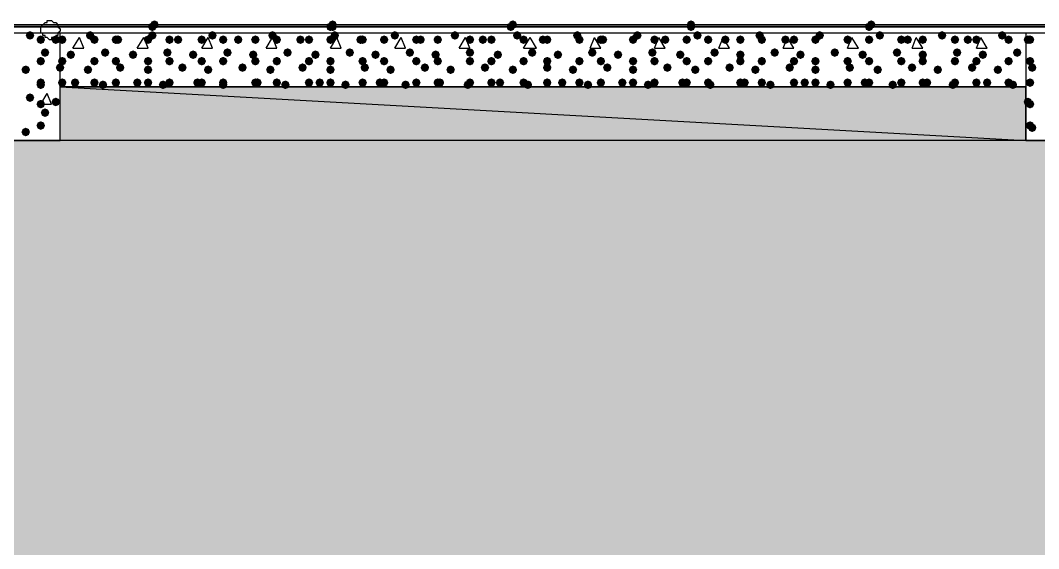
# Model space of a CAD drawing. Header units: millimetres. Extents: x 0 to 420, y 0 to 297.
# Drawn here: x 350.8 to 370.88, y 217.76 to 228.18 of the extents above; entities that cross this region are included whole.
import ezdxf

# ---------------------------------------------------------------- set-up
doc = ezdxf.new("R2010")
doc.units = ezdxf.units.MM
doc.layers.get('0').update_dxf_attribs({"linetype": 'CONTINUOUS'})

msp = doc.modelspace()

# ---------------------------------------------------------------- hatches: boundary and pattern name
at = {"true_color": 0x000007}
h = msp.add_hatch(color=0, dxfattribs=at)
h.paths.add_polyline_path([(38.565667, 228.049667), (386.969, 228.049667)], flags=0)
h.paths.add_polyline_path([(386.969, 228.049667), (38.565667, 228.049667)], flags=0)
at = {"true_color": 0x0000fe}
for points in [[(353.483333, 228.049667), (353.458463, 227.989871), (353.398667, 227.965), (353.338871, 227.989871), (353.314, 228.049667), (353.338871, 228.109462), (353.398667, 228.134333), (353.458462, 228.109463)], [(353.483333, 228.049667), (353.458463, 227.989871), (353.398667, 227.965), (353.338871, 227.989871), (353.314, 228.049667), (353.338871, 228.109462), (353.398667, 228.134333), (353.458462, 228.109463)], [(353.483333, 228.049667), (353.458463, 227.989871), (353.398667, 227.965), (353.338871, 227.989871), (353.314, 228.049667), (353.338871, 228.109462), (353.398667, 228.134333), (353.458462, 228.109463)], [(353.525667, 228.092), (353.500796, 228.032204), (353.441, 228.007333), (353.381204, 228.032204), (353.356333, 228.092), (353.381204, 228.151796), (353.441, 228.176667), (353.500796, 228.151796)], [(356.997, 228.049667), (356.972129, 227.989871), (356.912333, 227.965), (356.852538, 227.989871), (356.827667, 228.049667), (356.852537, 228.109462), (356.912333, 228.134333), (356.972129, 228.109463)], [(357.039333, 228.092), (357.014462, 228.032204), (356.954667, 228.007333), (356.894871, 228.032204), (356.87, 228.092), (356.894871, 228.151796), (356.954667, 228.176667), (357.014462, 228.151796)], [(357.039333, 228.049667), (357.014462, 227.989871), (356.954667, 227.965), (356.894871, 227.989871), (356.87, 228.049667), (356.894871, 228.109462), (356.954667, 228.134333), (357.014462, 228.109463)], [(357.039333, 228.049667), (357.014462, 227.989871), (356.954667, 227.965), (356.894871, 227.989871), (356.87, 228.049667), (356.894871, 228.109462), (356.954667, 228.134333), (357.014462, 228.109463)], [(360.553, 228.049667), (360.528129, 227.989871), (360.468333, 227.965), (360.408537, 227.989871), (360.383667, 228.049667), (360.408537, 228.109462), (360.468333, 228.134333), (360.528129, 228.109463)], [(360.553, 228.049667), (360.528129, 227.989871), (360.468333, 227.965), (360.408537, 227.989871), (360.383667, 228.049667), (360.408537, 228.109462), (360.468333, 228.134333), (360.528129, 228.109463)], [(360.553, 228.049667), (360.528129, 227.989871), (360.468333, 227.965), (360.408537, 227.989871), (360.383667, 228.049667), (360.408537, 228.109462), (360.468333, 228.134333), (360.528129, 228.109463)], [(360.595333, 228.092), (360.570462, 228.032204), (360.510667, 228.007333), (360.450871, 228.032204), (360.426, 228.092), (360.450871, 228.151796), (360.510667, 228.176667), (360.570462, 228.151796)], [(364.109, 228.092), (364.084129, 228.032204), (364.024333, 228.007333), (363.964538, 228.032204), (363.939667, 228.092), (363.964537, 228.151796), (364.024333, 228.176667), (364.084129, 228.151796)], [(364.109, 228.049667), (364.084129, 227.989871), (364.024333, 227.965), (363.964538, 227.989871), (363.939667, 228.049667), (363.964537, 228.109462), (364.024333, 228.134333), (364.084129, 228.109463)], [(364.109, 228.049667), (364.084129, 227.989871), (364.024333, 227.965), (363.964538, 227.989871), (363.939667, 228.049667), (363.964537, 228.109462), (364.024333, 228.134333), (364.084129, 228.109463)], [(364.109, 228.049667), (364.084129, 227.989871), (364.024333, 227.965), (363.964538, 227.989871), (363.939667, 228.049667), (363.964537, 228.109462), (364.024333, 228.134333), (364.084129, 228.109463)], [(367.622667, 228.049667), (367.597796, 227.989871), (367.538, 227.965), (367.478204, 227.989871), (367.453333, 228.049667), (367.478204, 228.109462), (367.538, 228.134333), (367.597796, 228.109463)], [(367.622667, 228.049667), (367.597796, 227.989871), (367.538, 227.965), (367.478204, 227.989871), (367.453333, 228.049667), (367.478204, 228.109462), (367.538, 228.134333), (367.597796, 228.109463)], [(367.622667, 228.049667), (367.597796, 227.989871), (367.538, 227.965), (367.478204, 227.989871), (367.453333, 228.049667), (367.478204, 228.109462), (367.538, 228.134333), (367.597796, 228.109463)], [(367.665, 228.092), (367.640129, 228.032204), (367.580333, 228.007333), (367.520538, 228.032204), (367.495667, 228.092), (367.520537, 228.151796), (367.580333, 228.176667), (367.640129, 228.151796)]]:
    msp.add_hatch(color=0, dxfattribs=at).paths.add_polyline_path(points, flags=0)
at = {"true_color": 0x000007}
for points in [[(351.070333, 227.880333), (351.045462, 227.820537), (350.985667, 227.795667), (350.925871, 227.820537), (350.901, 227.880333), (350.925871, 227.940129), (350.985667, 227.965), (351.045462, 227.940129)], [(351.282, 227.795667), (351.257129, 227.735871), (351.197333, 227.711), (351.137538, 227.735871), (351.112667, 227.795667), (351.137537, 227.855462), (351.197333, 227.880333), (351.257129, 227.855463)], [(351.578333, 227.795667), (351.553463, 227.735871), (351.493667, 227.711), (351.433871, 227.735871), (351.409, 227.795667), (351.433871, 227.855462), (351.493667, 227.880333), (351.553462, 227.855463)], [(370.755333, 227.795667), (370.730462, 227.735871), (370.670667, 227.711), (370.610871, 227.735871), (370.586, 227.795667), (370.610871, 227.855462), (370.670667, 227.880333), (370.730462, 227.855463)], [(370.797667, 227.795667), (370.772796, 227.735871), (370.713, 227.711), (370.653204, 227.735871), (370.628333, 227.795667), (370.653204, 227.855462), (370.713, 227.880333), (370.772796, 227.855463)], [(351.366667, 227.541667), (351.341796, 227.481871), (351.282, 227.457), (351.222204, 227.481871), (351.197333, 227.541667), (351.222204, 227.601462), (351.282, 227.626333), (351.341796, 227.601463)], [(351.282, 227.372333), (351.257129, 227.312537), (351.197333, 227.287667), (351.137538, 227.312537), (351.112667, 227.372333), (351.137537, 227.432129), (351.197333, 227.457), (351.257129, 227.432129)], [(370.797667, 227.372333), (370.772796, 227.312537), (370.713, 227.287667), (370.653204, 227.312537), (370.628333, 227.372333), (370.653204, 227.432129), (370.713, 227.457), (370.772796, 227.432129)], [(350.985667, 227.203), (350.960796, 227.143204), (350.901, 227.118333), (350.841204, 227.143204), (350.816333, 227.203), (350.841204, 227.262796), (350.901, 227.287667), (350.960796, 227.262796)], [(370.84, 227.245333), (370.815129, 227.185537), (370.755333, 227.160667), (370.695538, 227.185537), (370.670667, 227.245333), (370.695537, 227.305129), (370.755333, 227.33), (370.815129, 227.305129)], [(351.282, 226.949), (351.257129, 226.889204), (351.197333, 226.864333), (351.137538, 226.889204), (351.112667, 226.949), (351.137537, 227.008796), (351.197333, 227.033667), (351.257129, 227.008796)], [(351.282, 226.906667), (351.257129, 226.846871), (351.197333, 226.822), (351.137538, 226.846871), (351.112667, 226.906667), (351.137537, 226.966462), (351.197333, 226.991333), (351.257129, 226.966463)], [(370.797667, 226.949), (370.772796, 226.889204), (370.713, 226.864333), (370.653204, 226.889204), (370.628333, 226.949), (370.653204, 227.008796), (370.713, 227.033667), (370.772796, 227.008796)], [(351.070333, 226.652667), (351.045462, 226.592871), (350.985667, 226.568), (350.925871, 226.592871), (350.901, 226.652667), (350.925871, 226.712462), (350.985667, 226.737333), (351.045462, 226.712463)], [(351.282, 226.525667), (351.257129, 226.465871), (351.197333, 226.441), (351.137538, 226.465871), (351.112667, 226.525667), (351.137537, 226.585462), (351.197333, 226.610333), (351.257129, 226.585463)], [(351.578333, 226.568), (351.553463, 226.508204), (351.493667, 226.483333), (351.433871, 226.508204), (351.409, 226.568), (351.433871, 226.627796), (351.493667, 226.652667), (351.553462, 226.627796)], [(370.755333, 226.568), (370.730462, 226.508204), (370.670667, 226.483333), (370.610871, 226.508204), (370.586, 226.568), (370.610871, 226.627796), (370.670667, 226.652667), (370.730462, 226.627796)], [(370.797667, 226.525667), (370.772796, 226.465871), (370.713, 226.441), (370.653204, 226.465871), (370.628333, 226.525667), (370.653204, 226.585462), (370.713, 226.610333), (370.772796, 226.585463)], [(351.366667, 226.356333), (351.341796, 226.296537), (351.282, 226.271667), (351.222204, 226.296537), (351.197333, 226.356333), (351.222204, 226.416129), (351.282, 226.441), (351.341796, 226.416129)], [(351.282, 226.102333), (351.257129, 226.042537), (351.197333, 226.017667), (351.137538, 226.042537), (351.112667, 226.102333), (351.137537, 226.162129), (351.197333, 226.187), (351.257129, 226.162129)], [(370.797667, 226.102333), (370.772796, 226.042537), (370.713, 226.017667), (370.653204, 226.042537), (370.628333, 226.102333), (370.653204, 226.162129), (370.713, 226.187), (370.772796, 226.162129)], [(350.985667, 225.975333), (350.960796, 225.915537), (350.901, 225.890667), (350.841204, 225.915537), (350.816333, 225.975333), (350.841204, 226.035129), (350.901, 226.06), (350.960796, 226.035129)], [(370.84, 226.06), (370.815129, 226.000204), (370.755333, 225.975333), (370.695538, 226.000204), (370.670667, 226.06), (370.695537, 226.119796), (370.755333, 226.144667), (370.815129, 226.119796)]]:
    msp.add_hatch(color=0, dxfattribs=at).paths.add_polyline_path(points, flags=0)
at = {"true_color": 0x000008}
for points in [[(351.705333, 227.795667), (351.680462, 227.735871), (351.620667, 227.711), (351.560871, 227.735871), (351.536, 227.795667), (351.560871, 227.855462), (351.620667, 227.880333), (351.680462, 227.855463)], [(352.255667, 227.880333), (352.230796, 227.820537), (352.171, 227.795667), (352.111204, 227.820537), (352.086333, 227.880333), (352.111204, 227.940129), (352.171, 227.965), (352.230796, 227.940129)], [(352.340333, 227.795667), (352.315462, 227.735871), (352.255667, 227.711), (352.195871, 227.735871), (352.171, 227.795667), (352.195871, 227.855462), (352.255667, 227.880333), (352.315462, 227.855463)], [(352.763667, 227.795667), (352.738796, 227.735871), (352.679, 227.711), (352.619204, 227.735871), (352.594333, 227.795667), (352.619204, 227.855462), (352.679, 227.880333), (352.738796, 227.855463)], [(352.806, 227.795667), (352.781129, 227.735871), (352.721333, 227.711), (352.661538, 227.735871), (352.636667, 227.795667), (352.661537, 227.855462), (352.721333, 227.880333), (352.781129, 227.855463)], [(353.398667, 227.795667), (353.373796, 227.735871), (353.314, 227.711), (353.254204, 227.735871), (353.229333, 227.795667), (353.254204, 227.855462), (353.314, 227.880333), (353.373796, 227.855463)], [(353.483333, 227.880333), (353.458463, 227.820537), (353.398667, 227.795667), (353.338871, 227.820537), (353.314, 227.880333), (353.338871, 227.940129), (353.398667, 227.965), (353.458462, 227.940129)], [(353.822, 227.795667), (353.797129, 227.735871), (353.737333, 227.711), (353.677538, 227.735871), (353.652667, 227.795667), (353.677537, 227.855462), (353.737333, 227.880333), (353.797129, 227.855463)], [(353.991333, 227.795667), (353.966462, 227.735871), (353.906667, 227.711), (353.846871, 227.735871), (353.822, 227.795667), (353.846871, 227.855462), (353.906667, 227.880333), (353.966462, 227.855463)], [(354.457, 227.795667), (354.432129, 227.735871), (354.372333, 227.711), (354.312538, 227.735871), (354.287667, 227.795667), (354.312537, 227.855462), (354.372333, 227.880333), (354.432129, 227.855463)], [(354.668667, 227.880333), (354.643796, 227.820537), (354.584, 227.795667), (354.524204, 227.820537), (354.499333, 227.880333), (354.524204, 227.940129), (354.584, 227.965), (354.643796, 227.940129)], [(354.880333, 227.795667), (354.855462, 227.735871), (354.795667, 227.711), (354.735871, 227.735871), (354.711, 227.795667), (354.735871, 227.855462), (354.795667, 227.880333), (354.855462, 227.855463)], [(355.176667, 227.795667), (355.151796, 227.735871), (355.092, 227.711), (355.032204, 227.735871), (355.007333, 227.795667), (355.032204, 227.855462), (355.092, 227.880333), (355.151796, 227.855463)], [(355.515333, 227.795667), (355.490463, 227.735871), (355.430667, 227.711), (355.370871, 227.735871), (355.346, 227.795667), (355.370871, 227.855462), (355.430667, 227.880333), (355.490462, 227.855463)], [(355.854, 227.880333), (355.829129, 227.820537), (355.769333, 227.795667), (355.709538, 227.820537), (355.684667, 227.880333), (355.709537, 227.940129), (355.769333, 227.965), (355.829129, 227.940129)], [(355.938667, 227.795667), (355.913796, 227.735871), (355.854, 227.711), (355.794204, 227.735871), (355.769333, 227.795667), (355.794204, 227.855462), (355.854, 227.880333), (355.913796, 227.855463)], [(356.404333, 227.795667), (356.379462, 227.735871), (356.319667, 227.711), (356.259871, 227.735871), (356.235, 227.795667), (356.259871, 227.855462), (356.319667, 227.880333), (356.379462, 227.855463)], [(356.573667, 227.795667), (356.548796, 227.735871), (356.489, 227.711), (356.429204, 227.735871), (356.404333, 227.795667), (356.429204, 227.855462), (356.489, 227.880333), (356.548796, 227.855463)], [(356.997, 227.795667), (356.972129, 227.735871), (356.912333, 227.711), (356.852538, 227.735871), (356.827667, 227.795667), (356.852537, 227.855462), (356.912333, 227.880333), (356.972129, 227.855463)], [(357.081667, 227.880333), (357.056796, 227.820537), (356.997, 227.795667), (356.937204, 227.820537), (356.912333, 227.880333), (356.937204, 227.940129), (356.997, 227.965), (357.056796, 227.940129)], [(357.589667, 227.795667), (357.564796, 227.735871), (357.505, 227.711), (357.445204, 227.735871), (357.420333, 227.795667), (357.445204, 227.855462), (357.505, 227.880333), (357.564796, 227.855463)], [(357.632, 227.795667), (357.607129, 227.735871), (357.547333, 227.711), (357.487538, 227.735871), (357.462667, 227.795667), (357.487537, 227.855462), (357.547333, 227.880333), (357.607129, 227.855463)], [(358.055333, 227.795667), (358.030463, 227.735871), (357.970667, 227.711), (357.910871, 227.735871), (357.886, 227.795667), (357.910871, 227.855462), (357.970667, 227.880333), (358.030462, 227.855463)], [(358.267, 227.880333), (358.242129, 227.820537), (358.182333, 227.795667), (358.122538, 227.820537), (358.097667, 227.880333), (358.122537, 227.940129), (358.182333, 227.965), (358.242129, 227.940129)], [(358.690333, 227.795667), (358.665462, 227.735871), (358.605667, 227.711), (358.545871, 227.735871), (358.521, 227.795667), (358.545871, 227.855462), (358.605667, 227.880333), (358.665462, 227.855463)], [(358.775, 227.795667), (358.750129, 227.735871), (358.690333, 227.711), (358.630538, 227.735871), (358.605667, 227.795667), (358.630537, 227.855462), (358.690333, 227.880333), (358.750129, 227.855463)], [(359.113667, 227.795667), (359.088796, 227.735871), (359.029, 227.711), (358.969204, 227.735871), (358.944333, 227.795667), (358.969204, 227.855462), (359.029, 227.880333), (359.088796, 227.855463)], [(359.452333, 227.880333), (359.427462, 227.820537), (359.367667, 227.795667), (359.307871, 227.820537), (359.283, 227.880333), (359.307871, 227.940129), (359.367667, 227.965), (359.427462, 227.940129)], [(359.748667, 227.795667), (359.723796, 227.735871), (359.664, 227.711), (359.604204, 227.735871), (359.579333, 227.795667), (359.604204, 227.855462), (359.664, 227.880333), (359.723796, 227.855463)], [(360.002667, 227.795667), (359.977796, 227.735871), (359.918, 227.711), (359.858204, 227.735871), (359.833333, 227.795667), (359.858204, 227.855462), (359.918, 227.880333), (359.977796, 227.855463)], [(360.172, 227.795667), (360.147129, 227.735871), (360.087333, 227.711), (360.027537, 227.735871), (360.002667, 227.795667), (360.027537, 227.855462), (360.087333, 227.880333), (360.147129, 227.855463)], [(360.68, 227.880333), (360.655129, 227.820537), (360.595333, 227.795667), (360.535538, 227.820537), (360.510667, 227.880333), (360.535537, 227.940129), (360.595333, 227.965), (360.655129, 227.940129)], [(360.807, 227.795667), (360.782129, 227.735871), (360.722333, 227.711), (360.662537, 227.735871), (360.637667, 227.795667), (360.662537, 227.855462), (360.722333, 227.880333), (360.782129, 227.855463)], [(361.188, 227.795667), (361.163129, 227.735871), (361.103333, 227.711), (361.043537, 227.735871), (361.018667, 227.795667), (361.043537, 227.855462), (361.103333, 227.880333), (361.163129, 227.855463)], [(361.272667, 227.795667), (361.247796, 227.735871), (361.188, 227.711), (361.128204, 227.735871), (361.103333, 227.795667), (361.128204, 227.855462), (361.188, 227.880333), (361.247796, 227.855463)], [(361.865333, 227.880333), (361.840463, 227.820537), (361.780667, 227.795667), (361.720871, 227.820537), (361.696, 227.880333), (361.720871, 227.940129), (361.780667, 227.965), (361.840462, 227.940129)], [(361.907667, 227.795667), (361.882796, 227.735871), (361.823, 227.711), (361.763204, 227.735871), (361.738333, 227.795667), (361.763204, 227.855462), (361.823, 227.880333), (361.882796, 227.855463)], [(362.331, 227.795667), (362.306129, 227.735871), (362.246333, 227.711), (362.186537, 227.735871), (362.161667, 227.795667), (362.186537, 227.855462), (362.246333, 227.880333), (362.306129, 227.855463)], [(362.373333, 227.795667), (362.348462, 227.735871), (362.288667, 227.711), (362.228871, 227.735871), (362.204, 227.795667), (362.228871, 227.855462), (362.288667, 227.880333), (362.348462, 227.855463)], [(362.966, 227.795667), (362.941129, 227.735871), (362.881333, 227.711), (362.821537, 227.735871), (362.796667, 227.795667), (362.821537, 227.855462), (362.881333, 227.880333), (362.941129, 227.855463)], [(363.050667, 227.880333), (363.025796, 227.820537), (362.966, 227.795667), (362.906204, 227.820537), (362.881333, 227.880333), (362.906204, 227.940129), (362.966, 227.965), (363.025796, 227.940129)], [(363.389333, 227.795667), (363.364462, 227.735871), (363.304667, 227.711), (363.244871, 227.735871), (363.22, 227.795667), (363.244871, 227.855462), (363.304667, 227.880333), (363.364462, 227.855463)], [(363.601, 227.795667), (363.576129, 227.735871), (363.516333, 227.711), (363.456537, 227.735871), (363.431667, 227.795667), (363.456537, 227.855462), (363.516333, 227.880333), (363.576129, 227.855463)], [(364.024333, 227.795667), (363.999462, 227.735871), (363.939667, 227.711), (363.879871, 227.735871), (363.855, 227.795667), (363.879871, 227.855462), (363.939667, 227.880333), (363.999462, 227.855463)], [(364.236, 227.880333), (364.211129, 227.820537), (364.151333, 227.795667), (364.091537, 227.820537), (364.066667, 227.880333), (364.091537, 227.940129), (364.151333, 227.965), (364.211129, 227.940129)], [(364.447667, 227.795667), (364.422796, 227.735871), (364.363, 227.711), (364.303204, 227.735871), (364.278333, 227.795667), (364.303204, 227.855462), (364.363, 227.880333), (364.422796, 227.855463)], [(364.786333, 227.795667), (364.761462, 227.735871), (364.701667, 227.711), (364.641871, 227.735871), (364.617, 227.795667), (364.641871, 227.855462), (364.701667, 227.880333), (364.761462, 227.855463)], [(365.082667, 227.795667), (365.057796, 227.735871), (364.998, 227.711), (364.938204, 227.735871), (364.913333, 227.795667), (364.938204, 227.855462), (364.998, 227.880333), (365.057796, 227.855463)], [(365.463667, 227.880333), (365.438796, 227.820537), (365.379, 227.795667), (365.319204, 227.820537), (365.294333, 227.880333), (365.319204, 227.940129), (365.379, 227.965), (365.438796, 227.940129)], [(365.506, 227.795667), (365.481129, 227.735871), (365.421333, 227.711), (365.361537, 227.735871), (365.336667, 227.795667), (365.361537, 227.855462), (365.421333, 227.880333), (365.481129, 227.855463)], [(365.971667, 227.795667), (365.946796, 227.735871), (365.887, 227.711), (365.827204, 227.735871), (365.802333, 227.795667), (365.827204, 227.855462), (365.887, 227.880333), (365.946796, 227.855463)], [(366.141, 227.795667), (366.116129, 227.735871), (366.056333, 227.711), (365.996537, 227.735871), (365.971667, 227.795667), (365.996537, 227.855462), (366.056333, 227.880333), (366.116129, 227.855463)], [(366.564333, 227.795667), (366.539462, 227.735871), (366.479667, 227.711), (366.419871, 227.735871), (366.395, 227.795667), (366.419871, 227.855462), (366.479667, 227.880333), (366.539462, 227.855463)], [(366.649, 227.880333), (366.624129, 227.820537), (366.564333, 227.795667), (366.504537, 227.820537), (366.479667, 227.880333), (366.504537, 227.940129), (366.564333, 227.965), (366.624129, 227.940129)], [(367.199333, 227.795667), (367.174462, 227.735871), (367.114667, 227.711), (367.054871, 227.735871), (367.03, 227.795667), (367.054871, 227.855462), (367.114667, 227.880333), (367.174462, 227.855463)], [(367.199333, 227.795667), (367.174462, 227.735871), (367.114667, 227.711), (367.054871, 227.735871), (367.03, 227.795667), (367.054871, 227.855462), (367.114667, 227.880333), (367.174462, 227.855463)], [(367.622667, 227.795667), (367.597796, 227.735871), (367.538, 227.711), (367.478204, 227.735871), (367.453333, 227.795667), (367.478204, 227.855462), (367.538, 227.880333), (367.597796, 227.855463)], [(367.834333, 227.880333), (367.809463, 227.820537), (367.749667, 227.795667), (367.689871, 227.820537), (367.665, 227.880333), (367.689871, 227.940129), (367.749667, 227.965), (367.809462, 227.940129)], [(368.257667, 227.795667), (368.232796, 227.735871), (368.173, 227.711), (368.113204, 227.735871), (368.088333, 227.795667), (368.113204, 227.855462), (368.173, 227.880333), (368.232796, 227.855463)], [(368.384667, 227.795667), (368.359796, 227.735871), (368.3, 227.711), (368.240204, 227.735871), (368.215333, 227.795667), (368.240204, 227.855462), (368.3, 227.880333), (368.359796, 227.855463)], [(368.681, 227.795667), (368.656129, 227.735871), (368.596333, 227.711), (368.536538, 227.735871), (368.511667, 227.795667), (368.536537, 227.855462), (368.596333, 227.880333), (368.656129, 227.855463)], [(369.062, 227.880333), (369.037129, 227.820537), (368.977333, 227.795667), (368.917537, 227.820537), (368.892667, 227.880333), (368.917537, 227.940129), (368.977333, 227.965), (369.037129, 227.940129)], [(369.316, 227.795667), (369.291129, 227.735871), (369.231333, 227.711), (369.171538, 227.735871), (369.146667, 227.795667), (369.171537, 227.855462), (369.231333, 227.880333), (369.291129, 227.855463)], [(369.57, 227.795667), (369.545129, 227.735871), (369.485333, 227.711), (369.425538, 227.735871), (369.400667, 227.795667), (369.425537, 227.855462), (369.485333, 227.880333), (369.545129, 227.855463)], [(369.739333, 227.795667), (369.714462, 227.735871), (369.654667, 227.711), (369.594871, 227.735871), (369.57, 227.795667), (369.594871, 227.855462), (369.654667, 227.880333), (369.714462, 227.855463)], [(370.247333, 227.880333), (370.222462, 227.820537), (370.162667, 227.795667), (370.102871, 227.820537), (370.078, 227.880333), (370.102871, 227.940129), (370.162667, 227.965), (370.222462, 227.940129)], [(370.374333, 227.795667), (370.349462, 227.735871), (370.289667, 227.711), (370.229871, 227.735871), (370.205, 227.795667), (370.229871, 227.855462), (370.289667, 227.880333), (370.349462, 227.855463)], [(352.552, 227.541667), (352.527129, 227.481871), (352.467333, 227.457), (352.407537, 227.481871), (352.382667, 227.541667), (352.407537, 227.601462), (352.467333, 227.626333), (352.527129, 227.601463)], [(353.779667, 227.541667), (353.754796, 227.481871), (353.695, 227.457), (353.635204, 227.481871), (353.610333, 227.541667), (353.635204, 227.601462), (353.695, 227.626333), (353.754796, 227.601463)], [(354.965, 227.541667), (354.940129, 227.481871), (354.880333, 227.457), (354.820538, 227.481871), (354.795667, 227.541667), (354.820537, 227.601462), (354.880333, 227.626333), (354.940129, 227.601463)], [(356.150333, 227.541667), (356.125463, 227.481871), (356.065667, 227.457), (356.005871, 227.481871), (355.981, 227.541667), (356.005871, 227.601462), (356.065667, 227.626333), (356.125462, 227.601463)], [(357.378, 227.541667), (357.353129, 227.481871), (357.293333, 227.457), (357.233538, 227.481871), (357.208667, 227.541667), (357.233537, 227.601462), (357.293333, 227.626333), (357.353129, 227.601463)], [(358.563333, 227.541667), (358.538462, 227.481871), (358.478667, 227.457), (358.418871, 227.481871), (358.394, 227.541667), (358.418871, 227.601462), (358.478667, 227.626333), (358.538462, 227.601463)], [(359.748667, 227.541667), (359.723796, 227.481871), (359.664, 227.457), (359.604204, 227.481871), (359.579333, 227.541667), (359.604204, 227.601462), (359.664, 227.626333), (359.723796, 227.601463)], [(360.976333, 227.541667), (360.951462, 227.481871), (360.891667, 227.457), (360.831871, 227.481871), (360.807, 227.541667), (360.831871, 227.601462), (360.891667, 227.626333), (360.951462, 227.601463)], [(362.161667, 227.541667), (362.136796, 227.481871), (362.077, 227.457), (362.017204, 227.481871), (361.992333, 227.541667), (362.017204, 227.601462), (362.077, 227.626333), (362.136796, 227.601463)], [(363.347, 227.541667), (363.322129, 227.481871), (363.262333, 227.457), (363.202538, 227.481871), (363.177667, 227.541667), (363.202537, 227.601462), (363.262333, 227.626333), (363.322129, 227.601463)], [(364.574667, 227.541667), (364.549796, 227.481871), (364.49, 227.457), (364.430204, 227.481871), (364.405333, 227.541667), (364.430204, 227.601462), (364.49, 227.626333), (364.549796, 227.601463)], [(365.76, 227.541667), (365.735129, 227.481871), (365.675333, 227.457), (365.615537, 227.481871), (365.590667, 227.541667), (365.615537, 227.601462), (365.675333, 227.626333), (365.735129, 227.601463)], [(366.945333, 227.541667), (366.920462, 227.481871), (366.860667, 227.457), (366.800871, 227.481871), (366.776, 227.541667), (366.800871, 227.601462), (366.860667, 227.626333), (366.920462, 227.601463)], [(368.173, 227.541667), (368.148129, 227.481871), (368.088333, 227.457), (368.028537, 227.481871), (368.003667, 227.541667), (368.028537, 227.601462), (368.088333, 227.626333), (368.148129, 227.601463)], [(369.358333, 227.541667), (369.333463, 227.481871), (369.273667, 227.457), (369.213871, 227.481871), (369.189, 227.541667), (369.213871, 227.601462), (369.273667, 227.626333), (369.333462, 227.601463)], [(370.543667, 227.541667), (370.518796, 227.481871), (370.459, 227.457), (370.399204, 227.481871), (370.374333, 227.541667), (370.399204, 227.601462), (370.459, 227.626333), (370.518796, 227.601463)], [(351.705333, 227.372333), (351.680462, 227.312537), (351.620667, 227.287667), (351.560871, 227.312537), (351.536, 227.372333), (351.560871, 227.432129), (351.620667, 227.457), (351.680462, 227.432129)], [(351.874667, 227.499333), (351.849796, 227.439537), (351.79, 227.414667), (351.730204, 227.439537), (351.705333, 227.499333), (351.730204, 227.559129), (351.79, 227.584), (351.849796, 227.559129)], [(352.340333, 227.372333), (352.315462, 227.312537), (352.255667, 227.287667), (352.195871, 227.312537), (352.171, 227.372333), (352.195871, 227.432129), (352.255667, 227.457), (352.315462, 227.432129)], [(352.763667, 227.372333), (352.738796, 227.312537), (352.679, 227.287667), (352.619204, 227.312537), (352.594333, 227.372333), (352.619204, 227.432129), (352.679, 227.457), (352.738796, 227.432129)], [(353.102333, 227.499333), (353.077462, 227.439537), (353.017667, 227.414667), (352.957871, 227.439537), (352.933, 227.499333), (352.957871, 227.559129), (353.017667, 227.584), (353.077462, 227.559129)], [(353.398667, 227.372333), (353.373796, 227.312537), (353.314, 227.287667), (353.254204, 227.312537), (353.229333, 227.372333), (353.254204, 227.432129), (353.314, 227.457), (353.373796, 227.432129)], [(353.822, 227.372333), (353.797129, 227.312537), (353.737333, 227.287667), (353.677538, 227.312537), (353.652667, 227.372333), (353.677537, 227.432129), (353.737333, 227.457), (353.797129, 227.432129)], [(354.287667, 227.499333), (354.262796, 227.439537), (354.203, 227.414667), (354.143204, 227.439537), (354.118333, 227.499333), (354.143204, 227.559129), (354.203, 227.584), (354.262796, 227.559129)], [(354.457, 227.372333), (354.432129, 227.312537), (354.372333, 227.287667), (354.312538, 227.312537), (354.287667, 227.372333), (354.312537, 227.432129), (354.372333, 227.457), (354.432129, 227.432129)], [(354.880333, 227.372333), (354.855462, 227.312537), (354.795667, 227.287667), (354.735871, 227.312537), (354.711, 227.372333), (354.735871, 227.432129), (354.795667, 227.457), (354.855462, 227.432129)], [(355.473, 227.499333), (355.448129, 227.439537), (355.388333, 227.414667), (355.328538, 227.439537), (355.303667, 227.499333), (355.328537, 227.559129), (355.388333, 227.584), (355.448129, 227.559129)], [(355.515333, 227.372333), (355.490463, 227.312537), (355.430667, 227.287667), (355.370871, 227.312537), (355.346, 227.372333), (355.370871, 227.432129), (355.430667, 227.457), (355.490462, 227.432129)], [(355.938667, 227.372333), (355.913796, 227.312537), (355.854, 227.287667), (355.794204, 227.312537), (355.769333, 227.372333), (355.794204, 227.432129), (355.854, 227.457), (355.913796, 227.432129)], [(356.573667, 227.372333), (356.548796, 227.312537), (356.489, 227.287667), (356.429204, 227.312537), (356.404333, 227.372333), (356.429204, 227.432129), (356.489, 227.457), (356.548796, 227.432129)], [(356.700667, 227.499333), (356.675796, 227.439537), (356.616, 227.414667), (356.556204, 227.439537), (356.531333, 227.499333), (356.556204, 227.559129), (356.616, 227.584), (356.675796, 227.559129)], [(356.997, 227.372333), (356.972129, 227.312537), (356.912333, 227.287667), (356.852538, 227.312537), (356.827667, 227.372333), (356.852537, 227.432129), (356.912333, 227.457), (356.972129, 227.432129)], [(357.632, 227.372333), (357.607129, 227.312537), (357.547333, 227.287667), (357.487538, 227.312537), (357.462667, 227.372333), (357.487537, 227.432129), (357.547333, 227.457), (357.607129, 227.432129)], [(357.886, 227.499333), (357.861129, 227.439537), (357.801333, 227.414667), (357.741537, 227.439537), (357.716667, 227.499333), (357.741537, 227.559129), (357.801333, 227.584), (357.861129, 227.559129)], [(358.055333, 227.372333), (358.030463, 227.312537), (357.970667, 227.287667), (357.910871, 227.312537), (357.886, 227.372333), (357.910871, 227.432129), (357.970667, 227.457), (358.030462, 227.432129)], [(358.690333, 227.372333), (358.665462, 227.312537), (358.605667, 227.287667), (358.545871, 227.312537), (358.521, 227.372333), (358.545871, 227.432129), (358.605667, 227.457), (358.665462, 227.432129)], [(359.071333, 227.499333), (359.046462, 227.439537), (358.986667, 227.414667), (358.926871, 227.439537), (358.902, 227.499333), (358.926871, 227.559129), (358.986667, 227.584), (359.046462, 227.559129)], [(359.113667, 227.372333), (359.088796, 227.312537), (359.029, 227.287667), (358.969204, 227.312537), (358.944333, 227.372333), (358.969204, 227.432129), (359.029, 227.457), (359.088796, 227.432129)], [(359.748667, 227.372333), (359.723796, 227.312537), (359.664, 227.287667), (359.604204, 227.312537), (359.579333, 227.372333), (359.604204, 227.432129), (359.664, 227.457), (359.723796, 227.432129)], [(360.172, 227.372333), (360.147129, 227.312537), (360.087333, 227.287667), (360.027537, 227.312537), (360.002667, 227.372333), (360.027537, 227.432129), (360.087333, 227.457), (360.147129, 227.432129)], [(360.299, 227.499333), (360.274129, 227.439537), (360.214333, 227.414667), (360.154537, 227.439537), (360.129667, 227.499333), (360.154537, 227.559129), (360.214333, 227.584), (360.274129, 227.559129)], [(360.807, 227.372333), (360.782129, 227.312537), (360.722333, 227.287667), (360.662537, 227.312537), (360.637667, 227.372333), (360.662537, 227.432129), (360.722333, 227.457), (360.782129, 227.432129)], [(361.272667, 227.372333), (361.247796, 227.312537), (361.188, 227.287667), (361.128204, 227.312537), (361.103333, 227.372333), (361.128204, 227.432129), (361.188, 227.457), (361.247796, 227.432129)], [(361.484333, 227.499333), (361.459462, 227.439537), (361.399667, 227.414667), (361.339871, 227.439537), (361.315, 227.499333), (361.339871, 227.559129), (361.399667, 227.584), (361.459462, 227.559129)], [(361.907667, 227.372333), (361.882796, 227.312537), (361.823, 227.287667), (361.763204, 227.312537), (361.738333, 227.372333), (361.763204, 227.432129), (361.823, 227.457), (361.882796, 227.432129)], [(362.331, 227.372333), (362.306129, 227.312537), (362.246333, 227.287667), (362.186537, 227.312537), (362.161667, 227.372333), (362.186537, 227.432129), (362.246333, 227.457), (362.306129, 227.432129)], [(362.669667, 227.499333), (362.644796, 227.439537), (362.585, 227.414667), (362.525204, 227.439537), (362.500333, 227.499333), (362.525204, 227.559129), (362.585, 227.584), (362.644796, 227.559129)], [(362.966, 227.372333), (362.941129, 227.312537), (362.881333, 227.287667), (362.821537, 227.312537), (362.796667, 227.372333), (362.821537, 227.432129), (362.881333, 227.457), (362.941129, 227.432129)], [(363.389333, 227.372333), (363.364462, 227.312537), (363.304667, 227.287667), (363.244871, 227.312537), (363.22, 227.372333), (363.244871, 227.432129), (363.304667, 227.457), (363.364462, 227.432129)], [(363.897333, 227.499333), (363.872462, 227.439537), (363.812667, 227.414667), (363.752871, 227.439537), (363.728, 227.499333), (363.752871, 227.559129), (363.812667, 227.584), (363.872462, 227.559129)], [(364.024333, 227.372333), (363.999462, 227.312537), (363.939667, 227.287667), (363.879871, 227.312537), (363.855, 227.372333), (363.879871, 227.432129), (363.939667, 227.457), (363.999462, 227.432129)], [(364.447667, 227.372333), (364.422796, 227.312537), (364.363, 227.287667), (364.303204, 227.312537), (364.278333, 227.372333), (364.303204, 227.432129), (364.363, 227.457), (364.422796, 227.432129)], [(365.082667, 227.499333), (365.057796, 227.439537), (364.998, 227.414667), (364.938204, 227.439537), (364.913333, 227.499333), (364.938204, 227.559129), (364.998, 227.584), (365.057796, 227.559129)], [(365.082667, 227.372333), (365.057796, 227.312537), (364.998, 227.287667), (364.938204, 227.312537), (364.913333, 227.372333), (364.938204, 227.432129), (364.998, 227.457), (365.057796, 227.432129)], [(365.506, 227.372333), (365.481129, 227.312537), (365.421333, 227.287667), (365.361537, 227.312537), (365.336667, 227.372333), (365.361537, 227.432129), (365.421333, 227.457), (365.481129, 227.432129)], [(366.141, 227.372333), (366.116129, 227.312537), (366.056333, 227.287667), (365.996537, 227.312537), (365.971667, 227.372333), (365.996537, 227.432129), (366.056333, 227.457), (366.116129, 227.432129)], [(366.268, 227.499333), (366.243129, 227.439537), (366.183333, 227.414667), (366.123538, 227.439537), (366.098667, 227.499333), (366.123537, 227.559129), (366.183333, 227.584), (366.243129, 227.559129)], [(366.564333, 227.372333), (366.539462, 227.312537), (366.479667, 227.287667), (366.419871, 227.312537), (366.395, 227.372333), (366.419871, 227.432129), (366.479667, 227.457), (366.539462, 227.432129)], [(367.199333, 227.372333), (367.174462, 227.312537), (367.114667, 227.287667), (367.054871, 227.312537), (367.03, 227.372333), (367.054871, 227.432129), (367.114667, 227.457), (367.174462, 227.432129)], [(367.495667, 227.499333), (367.470796, 227.439537), (367.411, 227.414667), (367.351204, 227.439537), (367.326333, 227.499333), (367.351204, 227.559129), (367.411, 227.584), (367.470796, 227.559129)], [(367.622667, 227.372333), (367.597796, 227.312537), (367.538, 227.287667), (367.478204, 227.312537), (367.453333, 227.372333), (367.478204, 227.432129), (367.538, 227.457), (367.597796, 227.432129)], [(368.257667, 227.372333), (368.232796, 227.312537), (368.173, 227.287667), (368.113204, 227.312537), (368.088333, 227.372333), (368.113204, 227.432129), (368.173, 227.457), (368.232796, 227.432129)], [(368.681, 227.499333), (368.656129, 227.439537), (368.596333, 227.414667), (368.536538, 227.439537), (368.511667, 227.499333), (368.536537, 227.559129), (368.596333, 227.584), (368.656129, 227.559129)], [(368.681, 227.372333), (368.656129, 227.312537), (368.596333, 227.287667), (368.536538, 227.312537), (368.511667, 227.372333), (368.536537, 227.432129), (368.596333, 227.457), (368.656129, 227.432129)], [(369.316, 227.372333), (369.291129, 227.312537), (369.231333, 227.287667), (369.171538, 227.312537), (369.146667, 227.372333), (369.171537, 227.432129), (369.231333, 227.457), (369.291129, 227.432129)], [(369.739333, 227.372333), (369.714462, 227.312537), (369.654667, 227.287667), (369.594871, 227.312537), (369.57, 227.372333), (369.594871, 227.432129), (369.654667, 227.457), (369.714462, 227.432129)], [(369.866333, 227.499333), (369.841462, 227.439537), (369.781667, 227.414667), (369.721871, 227.439537), (369.697, 227.499333), (369.721871, 227.559129), (369.781667, 227.584), (369.841462, 227.559129)], [(370.374333, 227.372333), (370.349462, 227.312537), (370.289667, 227.287667), (370.229871, 227.312537), (370.205, 227.372333), (370.229871, 227.432129), (370.289667, 227.457), (370.349462, 227.432129)], [(351.663, 227.245333), (351.638129, 227.185537), (351.578333, 227.160667), (351.518537, 227.185537), (351.493667, 227.245333), (351.518537, 227.305129), (351.578333, 227.33), (351.638129, 227.305129)], [(352.213333, 227.203), (352.188463, 227.143204), (352.128667, 227.118333), (352.068871, 227.143204), (352.044, 227.203), (352.068871, 227.262796), (352.128667, 227.287667), (352.188462, 227.262796)], [(352.848333, 227.245333), (352.823463, 227.185537), (352.763667, 227.160667), (352.703871, 227.185537), (352.679, 227.245333), (352.703871, 227.305129), (352.763667, 227.33), (352.823462, 227.305129)], [(353.398667, 227.203), (353.373796, 227.143204), (353.314, 227.118333), (353.254204, 227.143204), (353.229333, 227.203), (353.254204, 227.262796), (353.314, 227.287667), (353.373796, 227.262796)], [(354.076, 227.245333), (354.051129, 227.185537), (353.991333, 227.160667), (353.931537, 227.185537), (353.906667, 227.245333), (353.931537, 227.305129), (353.991333, 227.33), (354.051129, 227.305129)], [(354.584, 227.203), (354.559129, 227.143204), (354.499333, 227.118333), (354.439537, 227.143204), (354.414667, 227.203), (354.439537, 227.262796), (354.499333, 227.287667), (354.559129, 227.262796)], [(355.261333, 227.245333), (355.236463, 227.185537), (355.176667, 227.160667), (355.116871, 227.185537), (355.092, 227.245333), (355.116871, 227.305129), (355.176667, 227.33), (355.236462, 227.305129)], [(355.811667, 227.203), (355.786796, 227.143204), (355.727, 227.118333), (355.667204, 227.143204), (355.642333, 227.203), (355.667204, 227.262796), (355.727, 227.287667), (355.786796, 227.262796)], [(356.446667, 227.245333), (356.421796, 227.185537), (356.362, 227.160667), (356.302204, 227.185537), (356.277333, 227.245333), (356.302204, 227.305129), (356.362, 227.33), (356.421796, 227.305129)], [(356.997, 227.203), (356.972129, 227.143204), (356.912333, 227.118333), (356.852538, 227.143204), (356.827667, 227.203), (356.852537, 227.262796), (356.912333, 227.287667), (356.972129, 227.262796)], [(357.674333, 227.245333), (357.649462, 227.185537), (357.589667, 227.160667), (357.529871, 227.185537), (357.505, 227.245333), (357.529871, 227.305129), (357.589667, 227.33), (357.649462, 227.305129)], [(358.182333, 227.203), (358.157462, 227.143204), (358.097667, 227.118333), (358.037871, 227.143204), (358.013, 227.203), (358.037871, 227.262796), (358.097667, 227.287667), (358.157462, 227.262796)], [(358.859667, 227.245333), (358.834796, 227.185537), (358.775, 227.160667), (358.715204, 227.185537), (358.690333, 227.245333), (358.715204, 227.305129), (358.775, 227.33), (358.834796, 227.305129)], [(359.367667, 227.203), (359.342796, 227.143204), (359.283, 227.118333), (359.223204, 227.143204), (359.198333, 227.203), (359.223204, 227.262796), (359.283, 227.287667), (359.342796, 227.262796)], [(360.045, 227.245333), (360.020129, 227.185537), (359.960333, 227.160667), (359.900538, 227.185537), (359.875667, 227.245333), (359.900537, 227.305129), (359.960333, 227.33), (360.020129, 227.305129)], [(360.595333, 227.203), (360.570462, 227.143204), (360.510667, 227.118333), (360.450871, 227.143204), (360.426, 227.203), (360.450871, 227.262796), (360.510667, 227.287667), (360.570462, 227.262796)], [(361.272667, 227.245333), (361.247796, 227.185537), (361.188, 227.160667), (361.128204, 227.185537), (361.103333, 227.245333), (361.128204, 227.305129), (361.188, 227.33), (361.247796, 227.305129)], [(361.780667, 227.203), (361.755796, 227.143204), (361.696, 227.118333), (361.636204, 227.143204), (361.611333, 227.203), (361.636204, 227.262796), (361.696, 227.287667), (361.755796, 227.262796)], [(362.458, 227.245333), (362.433129, 227.185537), (362.373333, 227.160667), (362.313538, 227.185537), (362.288667, 227.245333), (362.313537, 227.305129), (362.373333, 227.33), (362.433129, 227.305129)], [(362.966, 227.203), (362.941129, 227.143204), (362.881333, 227.118333), (362.821537, 227.143204), (362.796667, 227.203), (362.821537, 227.262796), (362.881333, 227.287667), (362.941129, 227.262796)], [(363.643333, 227.245333), (363.618462, 227.185537), (363.558667, 227.160667), (363.498871, 227.185537), (363.474, 227.245333), (363.498871, 227.305129), (363.558667, 227.33), (363.618462, 227.305129)], [(364.193667, 227.203), (364.168796, 227.143204), (364.109, 227.118333), (364.049204, 227.143204), (364.024333, 227.203), (364.049204, 227.262796), (364.109, 227.287667), (364.168796, 227.262796)], [(364.871, 227.245333), (364.846129, 227.185537), (364.786333, 227.160667), (364.726537, 227.185537), (364.701667, 227.245333), (364.726537, 227.305129), (364.786333, 227.33), (364.846129, 227.305129)], [(365.379, 227.203), (365.354129, 227.143204), (365.294333, 227.118333), (365.234537, 227.143204), (365.209667, 227.203), (365.234537, 227.262796), (365.294333, 227.287667), (365.354129, 227.262796)], [(366.056333, 227.245333), (366.031462, 227.185537), (365.971667, 227.160667), (365.911871, 227.185537), (365.887, 227.245333), (365.911871, 227.305129), (365.971667, 227.33), (366.031462, 227.305129)], [(366.564333, 227.203), (366.539462, 227.143204), (366.479667, 227.118333), (366.419871, 227.143204), (366.395, 227.203), (366.419871, 227.262796), (366.479667, 227.287667), (366.539462, 227.262796)], [(367.241667, 227.245333), (367.216796, 227.185537), (367.157, 227.160667), (367.097204, 227.185537), (367.072333, 227.245333), (367.097204, 227.305129), (367.157, 227.33), (367.216796, 227.305129)], [(367.792, 227.203), (367.767129, 227.143204), (367.707333, 227.118333), (367.647538, 227.143204), (367.622667, 227.203), (367.647537, 227.262796), (367.707333, 227.287667), (367.767129, 227.262796)], [(368.469333, 227.245333), (368.444462, 227.185537), (368.384667, 227.160667), (368.324871, 227.185537), (368.3, 227.245333), (368.324871, 227.305129), (368.384667, 227.33), (368.444462, 227.305129)], [(368.977333, 227.203), (368.952462, 227.143204), (368.892667, 227.118333), (368.832871, 227.143204), (368.808, 227.203), (368.832871, 227.262796), (368.892667, 227.287667), (368.952462, 227.262796)], [(369.654667, 227.245333), (369.629796, 227.185537), (369.57, 227.160667), (369.510204, 227.185537), (369.485333, 227.245333), (369.510204, 227.305129), (369.57, 227.33), (369.629796, 227.305129)], [(370.162667, 227.203), (370.137796, 227.143204), (370.078, 227.118333), (370.018204, 227.143204), (369.993333, 227.203), (370.018204, 227.262796), (370.078, 227.287667), (370.137796, 227.262796)], [(351.705333, 226.949), (351.680462, 226.889204), (351.620667, 226.864333), (351.560871, 226.889204), (351.536, 226.949), (351.560871, 227.008796), (351.620667, 227.033667), (351.680462, 227.008796)], [(351.959333, 226.949), (351.934463, 226.889204), (351.874667, 226.864333), (351.814871, 226.889204), (351.79, 226.949), (351.814871, 227.008796), (351.874667, 227.033667), (351.934462, 227.008796)], [(352.340333, 226.949), (352.315462, 226.889204), (352.255667, 226.864333), (352.195871, 226.889204), (352.171, 226.949), (352.195871, 227.008796), (352.255667, 227.033667), (352.315462, 227.008796)], [(352.509667, 226.906667), (352.484796, 226.846871), (352.425, 226.822), (352.365204, 226.846871), (352.340333, 226.906667), (352.365204, 226.966462), (352.425, 226.991333), (352.484796, 226.966463)], [(352.763667, 226.949), (352.738796, 226.889204), (352.679, 226.864333), (352.619204, 226.889204), (352.594333, 226.949), (352.619204, 227.008796), (352.679, 227.033667), (352.738796, 227.008796)], [(353.187, 226.949), (353.162129, 226.889204), (353.102333, 226.864333), (353.042537, 226.889204), (353.017667, 226.949), (353.042537, 227.008796), (353.102333, 227.033667), (353.162129, 227.008796)], [(353.398667, 226.949), (353.373796, 226.889204), (353.314, 226.864333), (353.254204, 226.889204), (353.229333, 226.949), (353.254204, 227.008796), (353.314, 227.033667), (353.373796, 227.008796)], [(353.695, 226.906667), (353.670129, 226.846871), (353.610333, 226.822), (353.550538, 226.846871), (353.525667, 226.906667), (353.550537, 226.966462), (353.610333, 226.991333), (353.670129, 226.966463)], [(353.822, 226.949), (353.797129, 226.889204), (353.737333, 226.864333), (353.677538, 226.889204), (353.652667, 226.949), (353.677537, 227.008796), (353.737333, 227.033667), (353.797129, 227.008796)], [(354.372333, 226.949), (354.347462, 226.889204), (354.287667, 226.864333), (354.227871, 226.889204), (354.203, 226.949), (354.227871, 227.008796), (354.287667, 227.033667), (354.347462, 227.008796)], [(354.457, 226.949), (354.432129, 226.889204), (354.372333, 226.864333), (354.312538, 226.889204), (354.287667, 226.949), (354.312537, 227.008796), (354.372333, 227.033667), (354.432129, 227.008796)], [(354.880333, 226.949), (354.855462, 226.889204), (354.795667, 226.864333), (354.735871, 226.889204), (354.711, 226.949), (354.735871, 227.008796), (354.795667, 227.033667), (354.855462, 227.008796)], [(354.880333, 226.906667), (354.855462, 226.846871), (354.795667, 226.822), (354.735871, 226.846871), (354.711, 226.906667), (354.735871, 226.966462), (354.795667, 226.991333), (354.855462, 226.966463)], [(355.515333, 226.949), (355.490463, 226.889204), (355.430667, 226.864333), (355.370871, 226.889204), (355.346, 226.949), (355.370871, 227.008796), (355.430667, 227.033667), (355.490462, 227.008796)], [(355.557667, 226.949), (355.532796, 226.889204), (355.473, 226.864333), (355.413204, 226.889204), (355.388333, 226.949), (355.413204, 227.008796), (355.473, 227.033667), (355.532796, 227.008796)], [(355.938667, 226.949), (355.913796, 226.889204), (355.854, 226.864333), (355.794204, 226.889204), (355.769333, 226.949), (355.794204, 227.008796), (355.854, 227.033667), (355.913796, 227.008796)], [(356.108, 226.906667), (356.083129, 226.846871), (356.023333, 226.822), (355.963538, 226.846871), (355.938667, 226.906667), (355.963537, 226.966462), (356.023333, 226.991333), (356.083129, 226.966463)], [(356.573667, 226.949), (356.548796, 226.889204), (356.489, 226.864333), (356.429204, 226.889204), (356.404333, 226.949), (356.429204, 227.008796), (356.489, 227.033667), (356.548796, 227.008796)], [(356.785333, 226.949), (356.760463, 226.889204), (356.700667, 226.864333), (356.640871, 226.889204), (356.616, 226.949), (356.640871, 227.008796), (356.700667, 227.033667), (356.760462, 227.008796)], [(356.997, 226.949), (356.972129, 226.889204), (356.912333, 226.864333), (356.852538, 226.889204), (356.827667, 226.949), (356.852537, 227.008796), (356.912333, 227.033667), (356.972129, 227.008796)], [(357.293333, 226.906667), (357.268462, 226.846871), (357.208667, 226.822), (357.148871, 226.846871), (357.124, 226.906667), (357.148871, 226.966462), (357.208667, 226.991333), (357.268462, 226.966463)], [(357.632, 226.949), (357.607129, 226.889204), (357.547333, 226.864333), (357.487538, 226.889204), (357.462667, 226.949), (357.487537, 227.008796), (357.547333, 227.033667), (357.607129, 227.008796)], [(357.970667, 226.949), (357.945796, 226.889204), (357.886, 226.864333), (357.826204, 226.889204), (357.801333, 226.949), (357.826204, 227.008796), (357.886, 227.033667), (357.945796, 227.008796)], [(358.055333, 226.949), (358.030463, 226.889204), (357.970667, 226.864333), (357.910871, 226.889204), (357.886, 226.949), (357.910871, 227.008796), (357.970667, 227.033667), (358.030462, 227.008796)], [(358.478667, 226.906667), (358.453796, 226.846871), (358.394, 226.822), (358.334204, 226.846871), (358.309333, 226.906667), (358.334204, 226.966462), (358.394, 226.991333), (358.453796, 226.966463)], [(358.690333, 226.949), (358.665462, 226.889204), (358.605667, 226.864333), (358.545871, 226.889204), (358.521, 226.949), (358.545871, 227.008796), (358.605667, 227.033667), (358.665462, 227.008796)], [(359.113667, 226.949), (359.088796, 226.889204), (359.029, 226.864333), (358.969204, 226.889204), (358.944333, 226.949), (358.969204, 227.008796), (359.029, 227.033667), (359.088796, 227.008796)], [(359.156, 226.949), (359.131129, 226.889204), (359.071333, 226.864333), (359.011537, 226.889204), (358.986667, 226.949), (359.011537, 227.008796), (359.071333, 227.033667), (359.131129, 227.008796)], [(359.706333, 226.906667), (359.681462, 226.846871), (359.621667, 226.822), (359.561871, 226.846871), (359.537, 226.906667), (359.561871, 226.966462), (359.621667, 226.991333), (359.681462, 226.966463)], [(359.748667, 226.949), (359.723796, 226.889204), (359.664, 226.864333), (359.604204, 226.889204), (359.579333, 226.949), (359.604204, 227.008796), (359.664, 227.033667), (359.723796, 227.008796)], [(360.172, 226.949), (360.147129, 226.889204), (360.087333, 226.864333), (360.027537, 226.889204), (360.002667, 226.949), (360.027537, 227.008796), (360.087333, 227.033667), (360.147129, 227.008796)], [(360.341333, 226.949), (360.316462, 226.889204), (360.256667, 226.864333), (360.196871, 226.889204), (360.172, 226.949), (360.196871, 227.008796), (360.256667, 227.033667), (360.316462, 227.008796)], [(360.807, 226.949), (360.782129, 226.889204), (360.722333, 226.864333), (360.662537, 226.889204), (360.637667, 226.949), (360.662537, 227.008796), (360.722333, 227.033667), (360.782129, 227.008796)], [(360.891667, 226.906667), (360.866796, 226.846871), (360.807, 226.822), (360.747204, 226.846871), (360.722333, 226.906667), (360.747204, 226.966462), (360.807, 226.991333), (360.866796, 226.966463)], [(361.272667, 226.949), (361.247796, 226.889204), (361.188, 226.864333), (361.128204, 226.889204), (361.103333, 226.949), (361.128204, 227.008796), (361.188, 227.033667), (361.247796, 227.008796)], [(361.569, 226.949), (361.544129, 226.889204), (361.484333, 226.864333), (361.424537, 226.889204), (361.399667, 226.949), (361.424537, 227.008796), (361.484333, 227.033667), (361.544129, 227.008796)], [(361.907667, 226.949), (361.882796, 226.889204), (361.823, 226.864333), (361.763204, 226.889204), (361.738333, 226.949), (361.763204, 227.008796), (361.823, 227.033667), (361.882796, 227.008796)], [(362.077, 226.906667), (362.052129, 226.846871), (361.992333, 226.822), (361.932538, 226.846871), (361.907667, 226.906667), (361.932537, 226.966462), (361.992333, 226.991333), (362.052129, 226.966463)], [(362.331, 226.949), (362.306129, 226.889204), (362.246333, 226.864333), (362.186537, 226.889204), (362.161667, 226.949), (362.186537, 227.008796), (362.246333, 227.033667), (362.306129, 227.008796)], [(362.754333, 226.949), (362.729462, 226.889204), (362.669667, 226.864333), (362.609871, 226.889204), (362.585, 226.949), (362.609871, 227.008796), (362.669667, 227.033667), (362.729462, 227.008796)], [(362.966, 226.949), (362.941129, 226.889204), (362.881333, 226.864333), (362.821537, 226.889204), (362.796667, 226.949), (362.821537, 227.008796), (362.881333, 227.033667), (362.941129, 227.008796)], [(363.262333, 226.906667), (363.237462, 226.846871), (363.177667, 226.822), (363.117871, 226.846871), (363.093, 226.906667), (363.117871, 226.966462), (363.177667, 226.991333), (363.237462, 226.966463)], [(363.389333, 226.949), (363.364462, 226.889204), (363.304667, 226.864333), (363.244871, 226.889204), (363.22, 226.949), (363.244871, 227.008796), (363.304667, 227.033667), (363.364462, 227.008796)], [(363.939667, 226.949), (363.914796, 226.889204), (363.855, 226.864333), (363.795204, 226.889204), (363.770333, 226.949), (363.795204, 227.008796), (363.855, 227.033667), (363.914796, 227.008796)], [(364.024333, 226.949), (363.999462, 226.889204), (363.939667, 226.864333), (363.879871, 226.889204), (363.855, 226.949), (363.879871, 227.008796), (363.939667, 227.033667), (363.999462, 227.008796)], [(364.447667, 226.949), (364.422796, 226.889204), (364.363, 226.864333), (364.303204, 226.889204), (364.278333, 226.949), (364.303204, 227.008796), (364.363, 227.033667), (364.422796, 227.008796)], [(364.49, 226.906667), (364.465129, 226.846871), (364.405333, 226.822), (364.345537, 226.846871), (364.320667, 226.906667), (364.345537, 226.966462), (364.405333, 226.991333), (364.465129, 226.966463)], [(365.082667, 226.949), (365.057796, 226.889204), (364.998, 226.864333), (364.938204, 226.889204), (364.913333, 226.949), (364.938204, 227.008796), (364.998, 227.033667), (365.057796, 227.008796)], [(365.167333, 226.949), (365.142462, 226.889204), (365.082667, 226.864333), (365.022871, 226.889204), (364.998, 226.949), (365.022871, 227.008796), (365.082667, 227.033667), (365.142462, 227.008796)], [(365.506, 226.949), (365.481129, 226.889204), (365.421333, 226.864333), (365.361537, 226.889204), (365.336667, 226.949), (365.361537, 227.008796), (365.421333, 227.033667), (365.481129, 227.008796)], [(365.675333, 226.906667), (365.650463, 226.846871), (365.590667, 226.822), (365.530871, 226.846871), (365.506, 226.906667), (365.530871, 226.966462), (365.590667, 226.991333), (365.650462, 226.966463)], [(366.141, 226.949), (366.116129, 226.889204), (366.056333, 226.864333), (365.996537, 226.889204), (365.971667, 226.949), (365.996537, 227.008796), (366.056333, 227.033667), (366.116129, 227.008796)], [(366.352667, 226.949), (366.327796, 226.889204), (366.268, 226.864333), (366.208204, 226.889204), (366.183333, 226.949), (366.208204, 227.008796), (366.268, 227.033667), (366.327796, 227.008796)], [(366.564333, 226.949), (366.539462, 226.889204), (366.479667, 226.864333), (366.419871, 226.889204), (366.395, 226.949), (366.419871, 227.008796), (366.479667, 227.033667), (366.539462, 227.008796)], [(366.860667, 226.906667), (366.835796, 226.846871), (366.776, 226.822), (366.716204, 226.846871), (366.691333, 226.906667), (366.716204, 226.966462), (366.776, 226.991333), (366.835796, 226.966463)], [(367.199333, 226.949), (367.174462, 226.889204), (367.114667, 226.864333), (367.054871, 226.889204), (367.03, 226.949), (367.054871, 227.008796), (367.114667, 227.033667), (367.174462, 227.008796)], [(367.538, 226.949), (367.513129, 226.889204), (367.453333, 226.864333), (367.393537, 226.889204), (367.368667, 226.949), (367.393537, 227.008796), (367.453333, 227.033667), (367.513129, 227.008796)], [(367.622667, 226.949), (367.597796, 226.889204), (367.538, 226.864333), (367.478204, 226.889204), (367.453333, 226.949), (367.478204, 227.008796), (367.538, 227.033667), (367.597796, 227.008796)], [(368.088333, 226.906667), (368.063463, 226.846871), (368.003667, 226.822), (367.943871, 226.846871), (367.919, 226.906667), (367.943871, 226.966462), (368.003667, 226.991333), (368.063462, 226.966463)], [(368.257667, 226.949), (368.232796, 226.889204), (368.173, 226.864333), (368.113204, 226.889204), (368.088333, 226.949), (368.113204, 227.008796), (368.173, 227.033667), (368.232796, 227.008796)], [(368.681, 226.949), (368.656129, 226.889204), (368.596333, 226.864333), (368.536538, 226.889204), (368.511667, 226.949), (368.536537, 227.008796), (368.596333, 227.033667), (368.656129, 227.008796)], [(368.765667, 226.949), (368.740796, 226.889204), (368.681, 226.864333), (368.621204, 226.889204), (368.596333, 226.949), (368.621204, 227.008796), (368.681, 227.033667), (368.740796, 227.008796)], [(369.273667, 226.906667), (369.248796, 226.846871), (369.189, 226.822), (369.129204, 226.846871), (369.104333, 226.906667), (369.129204, 226.966462), (369.189, 226.991333), (369.248796, 226.966463)], [(369.316, 226.949), (369.291129, 226.889204), (369.231333, 226.864333), (369.171538, 226.889204), (369.146667, 226.949), (369.171537, 227.008796), (369.231333, 227.033667), (369.291129, 227.008796)], [(369.739333, 226.949), (369.714462, 226.889204), (369.654667, 226.864333), (369.594871, 226.889204), (369.57, 226.949), (369.594871, 227.008796), (369.654667, 227.033667), (369.714462, 227.008796)], [(369.951, 226.949), (369.926129, 226.889204), (369.866333, 226.864333), (369.806537, 226.889204), (369.781667, 226.949), (369.806537, 227.008796), (369.866333, 227.033667), (369.926129, 227.008796)], [(370.374333, 226.949), (370.349462, 226.889204), (370.289667, 226.864333), (370.229871, 226.889204), (370.205, 226.949), (370.229871, 227.008796), (370.289667, 227.033667), (370.349462, 227.008796)], [(370.459, 226.906667), (370.434129, 226.846871), (370.374333, 226.822), (370.314537, 226.846871), (370.289667, 226.906667), (370.314537, 226.966462), (370.374333, 226.991333), (370.434129, 226.966463)]]:
    msp.add_hatch(color=0, dxfattribs=at).paths.add_polyline_path(points, flags=0)
h = msp.add_hatch(color=0, dxfattribs=at)
h.paths.add_polyline_path([(370.628333, 226.864333), (351.578333, 226.864333), (370.628333, 225.806)], flags=0)
h.paths.add_polyline_path([(351.578333, 226.864333), (370.628333, 225.806), (351.578333, 225.806)], flags=0)
h = msp.add_hatch(color=0, dxfattribs=at)
h.paths.add_polyline_path([(385.826, 225.806), (39.708667, 225.806), (385.826, 206.756)], flags=0)
h.paths.add_polyline_path([(39.708667, 225.806), (385.826, 206.756), (39.708667, 206.756)], flags=0)

# ---------------------------------------------------------------- linework, layer by layer
at = {"color": 0, "true_color": 0x000007}
for points in [[(387.011333, 228.092), (38.481, 228.092), (38.481, 228.049667)], [(387.011333, 228.092), (38.523333, 228.092), (387.011333, 228.092), (38.523333, 228.049667)], [(38.523333, 228.049667), (387.011333, 228.049667)], [(387.011333, 228.049667), (386.969, 228.049667), (38.565667, 228.049667), (38.523333, 228.049667)], [(38.565667, 228.049667), (386.969, 228.049667)], [(370.628333, 227.922667), (351.578333, 227.922667)], [(351.578333, 226.864333), (370.628333, 226.864333)], [(351.197333, 226.525667), (351.324333, 226.737333)], [(351.409, 226.525667), (351.324333, 226.737333)], [(351.197333, 226.525667), (351.409, 226.525667)]]:
    msp.add_lwpolyline(points, dxfattribs=at)
for points in [[(38.523333, 228.049667), (387.011333, 228.049667)], [(38.565667, 228.049667), (386.969, 228.049667)], [(386.969, 228.049667), (38.565667, 228.049667)], [(351.578333, 228.007333), (351.578333, 227.965), (351.536, 227.922667), (351.536, 227.880333), (351.493667, 227.880333), (351.493667, 227.838), (351.451333, 227.838), (351.409, 227.838), (351.409, 227.795667), (351.366667, 227.795667), (351.324333, 227.838), (351.282, 227.838), (351.282, 227.880333), (351.239667, 227.880333), (351.239667, 227.922667), (351.197333, 227.922667), (351.197333, 227.965), (351.197333, 228.007333), (351.197333, 228.049667), (351.239667, 228.092), (351.282, 228.134333), (351.324333, 228.134333), (351.324333, 228.176667), (351.366667, 228.176667), (351.409, 228.176667), (351.451333, 228.134333), (351.493667, 228.134333), (351.536, 228.092), (351.536, 228.049667)], [(349.461667, 227.922667), (349.461667, 225.806), (351.578333, 225.806), (351.578333, 227.922667)], [(370.628333, 227.922667), (370.628333, 225.806), (372.745, 225.806), (372.745, 227.922667)]]:
    msp.add_lwpolyline(points, close=True, dxfattribs=at)
at = {"color": 0, "true_color": 0x000008}
for points in [[(351.832333, 227.626333), (351.959333, 227.838)], [(352.044, 227.626333), (351.959333, 227.838)], [(353.102333, 227.626333), (353.229333, 227.838)], [(353.314, 227.626333), (353.229333, 227.838)], [(354.372333, 227.626333), (354.499333, 227.838)], [(354.584, 227.626333), (354.499333, 227.838)], [(355.642333, 227.626333), (355.769333, 227.838)], [(355.854, 227.626333), (355.769333, 227.838)], [(356.912333, 227.626333), (357.039333, 227.838)], [(357.124, 227.626333), (357.039333, 227.838)], [(358.182333, 227.626333), (358.309333, 227.838)], [(358.394, 227.626333), (358.309333, 227.838)], [(359.452333, 227.626333), (359.579333, 227.838)], [(359.664, 227.626333), (359.579333, 227.838)], [(360.722333, 227.626333), (360.849333, 227.838)], [(360.976333, 227.626333), (360.849333, 227.838)], [(362.034667, 227.626333), (362.119333, 227.838)], [(362.246333, 227.626333), (362.119333, 227.838)], [(363.304667, 227.626333), (363.389333, 227.838)], [(363.516333, 227.626333), (363.389333, 227.838)], [(364.574667, 227.626333), (364.659333, 227.838)], [(364.786333, 227.626333), (364.659333, 227.838)], [(365.844667, 227.626333), (365.929333, 227.838)], [(366.056333, 227.626333), (365.929333, 227.838)], [(367.114667, 227.626333), (367.199333, 227.838)], [(367.326333, 227.626333), (367.199333, 227.838)], [(368.384667, 227.626333), (368.469333, 227.838)], [(368.596333, 227.626333), (368.469333, 227.838)], [(369.654667, 227.626333), (369.739333, 227.838)], [(369.866333, 227.626333), (369.739333, 227.838)], [(351.832333, 227.626333), (352.044, 227.626333)], [(353.102333, 227.626333), (353.314, 227.626333)], [(354.372333, 227.626333), (354.584, 227.626333)], [(355.642333, 227.626333), (355.854, 227.626333)], [(356.912333, 227.626333), (357.124, 227.626333)], [(358.182333, 227.626333), (358.394, 227.626333)], [(359.452333, 227.626333), (359.664, 227.626333)], [(360.722333, 227.626333), (360.976333, 227.626333)], [(362.034667, 227.626333), (362.246333, 227.626333)], [(363.304667, 227.626333), (363.516333, 227.626333)], [(364.574667, 227.626333), (364.786333, 227.626333)], [(365.844667, 227.626333), (366.056333, 227.626333)], [(367.114667, 227.626333), (367.326333, 227.626333)], [(368.384667, 227.626333), (368.596333, 227.626333)], [(369.654667, 227.626333), (369.866333, 227.626333)]]:
    msp.add_lwpolyline(points, dxfattribs=at)
for points in [[(370.628333, 226.864333), (351.578333, 226.864333), (370.628333, 225.806)], [(351.578333, 226.864333), (370.628333, 225.806), (351.578333, 225.806)], [(385.826, 225.806), (39.708667, 225.806), (385.826, 206.756)]]:
    msp.add_lwpolyline(points, close=True, dxfattribs=at)

doc.saveas('drawing.dxf')
